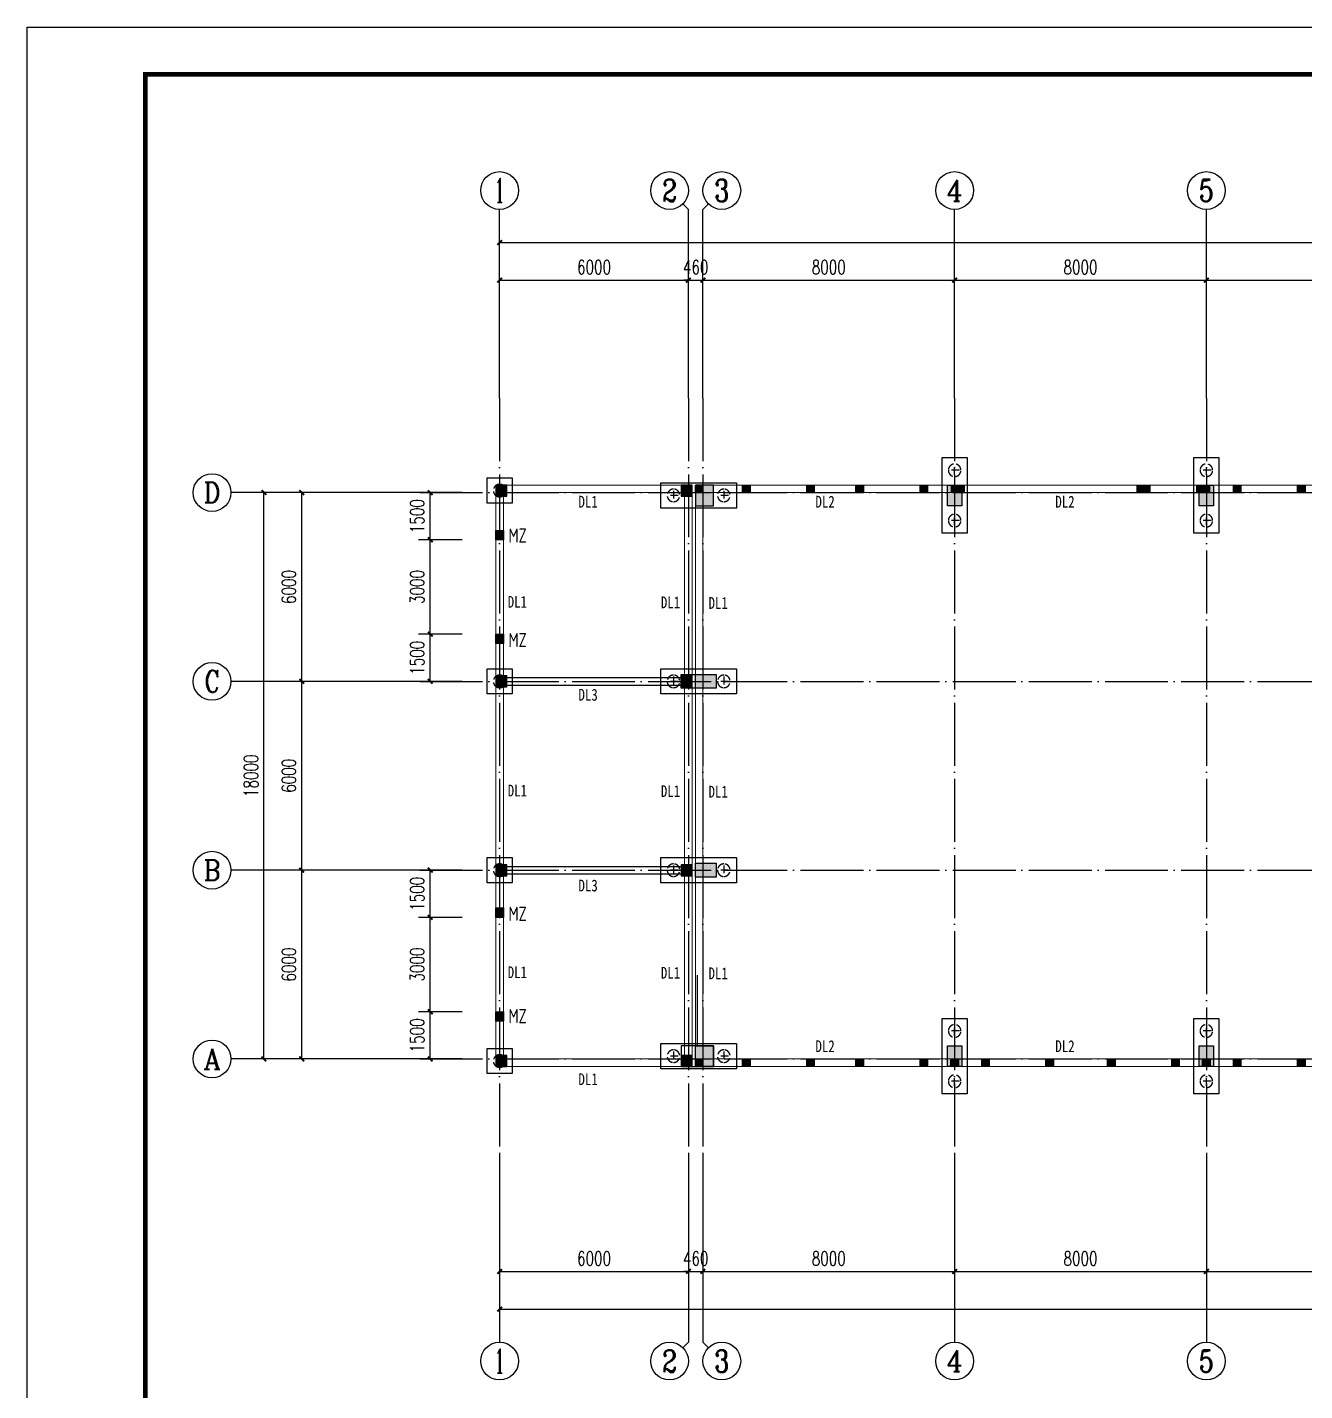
# Model space of a CAD drawing. Header units: millimetres. Extents: x 4533265 to 4958735, y 18976699 to 19555898.
# Drawn here: x 4556484 to 4597083, y 19358762 to 19402093 of the extents above; entities that cross this region are included whole.
import ezdxf
from ezdxf.enums import TextEntityAlignment as Align

# ---------------------------------------------------------------- set-up
doc = ezdxf.new("R2010")
doc.units = ezdxf.units.MM
doc.header["$LTSCALE"] = 1000
doc.header["$MEASUREMENT"] = 0
doc.linetypes.add('DASH', pattern=[0.35, 0.25, -0.1])
doc.linetypes.add('DOTE', pattern=[2.42, 2, -0.2, 0.02, -0.2])
doc.layers.get('Defpoints').update_dxf_attribs({"color": 1})
for name, color, linetype in [('1507', 6, 'Continuous'), ('3T_WOOD', 21, 'Continuous'), ('AXIS_TEXT', 7, 'Continuous'), ('AXIS_外部', 171, 'Continuous'), ('COLU', 253, 'Continuous'), ('COLU_HATCH', 251, 'Continuous'), ('DIM_SYMB', 165, 'Continuous'), ('DOTE', 250, 'DOTE'), ('GL', 2, 'Continuous'), ('PUB_DIM', 161, 'Continuous'), ('TK', 4, 'Continuous')]:
    doc.layers.add(name, color=color, linetype=linetype)
doc.layers.add('S_BeamDimMass', color=2, linetype='Continuous', lineweight=25)
doc.layers.add('梁', color=4, linetype='Continuous', lineweight=18)
doc.styles.add('_TCH_AXIS', font='COMPLEX', dxfattribs={"bigfont": 'GBCBIG'})
doc.styles.add('_TCH_DIM_T3', font='SIMPLEX', dxfattribs={"width": 0.705882, "bigfont": 'GBCBIG'})
doc.styles.add('COMPLEX', font='COMPLEX')
doc.styles.add('PkpmHz', font='Pkpmeng', dxfattribs={"width": 0.7, "bigfont": 'hztxt'})
doc.styles.add('黑体', font='simhei.ttf', dxfattribs={"width": 0.8})
doc.dimstyles.new('_TCH_ARCH&&150', dxfattribs={"dimtxt": 446.25, "dimasz": 150, "dimexe": 375, "dimexo": 450, "dimgap": 189.375, "dimtad": 1, "dimdec": 0, "dimzin": 0, "dimdsep": 46, "dimtxsty": '_TCH_DIM_T3', "dimblk": 'ARCHTICK', "dimcen": 0.09, "dimclrt": 7, "dimazin": 2, "dimtfac": 1, "dimtdec": 0, "dimtix": 1, "dimtmove": 2, "dimatfit": 3, "dimfxl": 0, "dimtolj": 1, "dimtzin": 0, "dimarcsym": 0})

# ---------------------------------------------------------------- blocks, each defined once
blk = doc.blocks.new('GeYuanFrame_36132140', base_point=(18.76, 4.34))
at = {"layer": 'TK'}
blk.add_line((43.76, 414.34), (676.76, 414.34), dxfattribs=at)
blk.add_lwpolyline([(18.76, 424.34), (686.76, 424.34), (686.76, 4.34), (18.76, 4.34), (18.76, 424.34)], dxfattribs=at)
at = {"layer": 'TK', "const_width": 1}
blk.add_lwpolyline([(676.76, 414.34), (43.76, 414.34), (43.76, 14.34), (676.76, 14.34)], close=True, dxfattribs=at)
blk = doc.blocks.new('Q321Q32132121')
at = {"layer": 'COLU_HATCH'}
for points in [[(4682980, 19322042), (4682980, 19322282), (4683220, 19322282), (4683220, 19322042)], [(4684480, 19322042), (4684480, 19322282), (4684720, 19322282), (4684720, 19322042)], [(4686520, 19322042), (4686520, 19322282), (4686760, 19322282), (4686760, 19322042)], [(4688080, 19322042), (4688080, 19322282), (4688320, 19322282), (4688320, 19322042)], [(4690120, 19322042), (4690120, 19322282), (4690360, 19322282), (4690360, 19322042)], [(4691120, 19322042), (4691120, 19322282), (4691520, 19322282), (4691520, 19322042)], [(4697020, 19322042), (4697020, 19322282), (4697420, 19322282), (4697420, 19322042)], [(4698920, 19322042), (4698920, 19322282), (4699320, 19322282), (4699320, 19322042)], [(4700080, 19322042), (4700080, 19322282), (4700320, 19322282), (4700320, 19322042)], [(4702120, 19322042), (4702120, 19322282), (4702360, 19322282), (4702360, 19322042)], [(4682980, 19303802), (4682980, 19304042), (4683220, 19304042), (4683220, 19303802)], [(4684480, 19303802), (4684480, 19304042), (4684720, 19304042), (4684720, 19303802)], [(4686520, 19303802), (4686520, 19304042), (4686760, 19304042), (4686760, 19303802)], [(4688080, 19303802), (4688080, 19304042), (4688320, 19304042), (4688320, 19303802)], [(4690120, 19303802), (4690120, 19304042), (4690360, 19304042), (4690360, 19303802)], [(4691100, 19303802), (4691100, 19304042), (4691340, 19304042), (4691340, 19303802)], [(4692080, 19303802), (4692080, 19304042), (4692320, 19304042), (4692320, 19303802)], [(4694120, 19303802), (4694120, 19304042), (4694360, 19304042), (4694360, 19303802)], [(4696080, 19303802), (4696080, 19304042), (4696320, 19304042), (4696320, 19303802)], [(4698120, 19303802), (4698120, 19304042), (4698360, 19304042), (4698360, 19303802)], [(4699100, 19303802), (4699100, 19304042), (4699340, 19304042), (4699340, 19303802)], [(4700080, 19303802), (4700080, 19304042), (4700320, 19304042), (4700320, 19303802)], [(4702120, 19303802), (4702120, 19304042), (4702360, 19304042), (4702360, 19303802)]]:
    blk.add_hatch(color=256, dxfattribs=at).paths.add_polyline_path(points)
at = {"layer": 'COLU'}
for points in [[(4682980, 19322042), (4682980, 19322282), (4683220, 19322282), (4683220, 19322042)], [(4684480, 19322042), (4684480, 19322282), (4684720, 19322282), (4684720, 19322042)], [(4686520, 19322042), (4686520, 19322282), (4686760, 19322282), (4686760, 19322042)], [(4688080, 19322042), (4688080, 19322282), (4688320, 19322282), (4688320, 19322042)], [(4690120, 19322042), (4690120, 19322282), (4690360, 19322282), (4690360, 19322042)], [(4691120, 19322042), (4691120, 19322282), (4691520, 19322282), (4691520, 19322042)], [(4697020, 19322042), (4697020, 19322282), (4697420, 19322282), (4697420, 19322042)], [(4698920, 19322042), (4698920, 19322282), (4699320, 19322282), (4699320, 19322042)], [(4700080, 19322042), (4700080, 19322282), (4700320, 19322282), (4700320, 19322042)], [(4702120, 19322042), (4702120, 19322282), (4702360, 19322282), (4702360, 19322042)], [(4682980, 19303802), (4682980, 19304042), (4683220, 19304042), (4683220, 19303802)], [(4684480, 19303802), (4684480, 19304042), (4684720, 19304042), (4684720, 19303802)], [(4686520, 19303802), (4686520, 19304042), (4686760, 19304042), (4686760, 19303802)], [(4688080, 19303802), (4688080, 19304042), (4688320, 19304042), (4688320, 19303802)], [(4690120, 19303802), (4690120, 19304042), (4690360, 19304042), (4690360, 19303802)], [(4691100, 19303802), (4691100, 19304042), (4691340, 19304042), (4691340, 19303802)], [(4692080, 19303802), (4692080, 19304042), (4692320, 19304042), (4692320, 19303802)], [(4694120, 19303802), (4694120, 19304042), (4694360, 19304042), (4694360, 19303802)], [(4696080, 19303802), (4696080, 19304042), (4696320, 19304042), (4696320, 19303802)], [(4698120, 19303802), (4698120, 19304042), (4698360, 19304042), (4698360, 19303802)], [(4699100, 19303802), (4699100, 19304042), (4699340, 19304042), (4699340, 19303802)], [(4700080, 19303802), (4700080, 19304042), (4700320, 19304042), (4700320, 19303802)], [(4702120, 19303802), (4702120, 19304042), (4702360, 19304042), (4702360, 19303802)]]:
    blk.add_lwpolyline(points, close=True, dxfattribs=at)
blk = doc.blocks.new('_ArchTick')
at = {"color": 0, "linetype": 'ByBlock', "const_width": 0.4}
blk.add_lwpolyline([(-0.5, -0.5), (0.5, 0.5)], dxfattribs=at)
blk = doc.blocks.new('*D432')
at = {"layer": 'Defpoints', "color": 0}
for p in [(4569290, 19387305), (4570760, 19387305), (4570760, 19385805)]:
    blk.add_point(p, dxfattribs=at)
at = {"layer": 'PUB_DIM', "color": 0, "lineweight": -2}
for p, q in [((4570310, 19387305), (4568915, 19387305)), ((4569290, 19385805), (4569290, 19387305)), ((4570310, 19385805), (4568915, 19385805))]:
    blk.add_line(p, q, dxfattribs=at)
at = {"layer": 'PUB_DIM', "color": 0, "lineweight": -2, "xscale": 150, "yscale": 150, "zscale": 150}
for p, rotation in [((4569290, 19387305), 90), ((4569290, 19385805), 270)]:
    blk.add_blockref('_ArchTick', p, dxfattribs=dict(at, rotation=rotation))
at = {"layer": 'PUB_DIM', "color": 7, "insert": (4568878, 19386555), "char_height": 446.2, "attachment_point": 5, "rotation": 90, "style": '_TCH_DIM_T3'}
blk.add_mtext('\\A1;1500', dxfattribs=at)
blk = doc.blocks.new('*D433')
at = {"layer": 'Defpoints', "color": 0}
for p in [(4569290, 19385805), (4570760, 19385805), (4570760, 19382805)]:
    blk.add_point(p, dxfattribs=at)
at = {"layer": 'PUB_DIM', "color": 0, "lineweight": -2}
for p, q in [((4570310, 19385805), (4568915, 19385805)), ((4569290, 19382805), (4569290, 19385805)), ((4570310, 19382805), (4568915, 19382805))]:
    blk.add_line(p, q, dxfattribs=at)
at = {"layer": 'PUB_DIM', "color": 0, "lineweight": -2, "xscale": 150, "yscale": 150, "zscale": 150}
for p, rotation in [((4569290, 19385805), 90), ((4569290, 19382805), 270)]:
    blk.add_blockref('_ArchTick', p, dxfattribs=dict(at, rotation=rotation))
at = {"layer": 'PUB_DIM', "color": 7, "insert": (4568878, 19384305), "char_height": 446.2, "attachment_point": 5, "rotation": 90, "style": '_TCH_DIM_T3'}
blk.add_mtext('\\A1;3000', dxfattribs=at)
blk = doc.blocks.new('*D434')
at = {"layer": 'Defpoints', "color": 0}
for p in [(4569290, 19382805), (4570760, 19382805), (4570760, 19381305)]:
    blk.add_point(p, dxfattribs=at)
at = {"layer": 'PUB_DIM', "color": 0, "lineweight": -2}
for p, q in [((4570310, 19382805), (4568915, 19382805)), ((4569290, 19381305), (4569290, 19382805)), ((4570310, 19381305), (4568915, 19381305))]:
    blk.add_line(p, q, dxfattribs=at)
at = {"layer": 'PUB_DIM', "color": 0, "lineweight": -2, "xscale": 150, "yscale": 150, "zscale": 150}
for p, rotation in [((4569290, 19382805), 90), ((4569290, 19381305), 270)]:
    blk.add_blockref('_ArchTick', p, dxfattribs=dict(at, rotation=rotation))
at = {"layer": 'PUB_DIM', "color": 7, "insert": (4568878, 19382055), "char_height": 446.2, "attachment_point": 5, "rotation": 90, "style": '_TCH_DIM_T3'}
blk.add_mtext('\\A1;1500', dxfattribs=at)
blk = doc.blocks.new('*D435')
at = {"layer": 'Defpoints', "color": 0}
for p in [(4569290, 19375305), (4570760, 19375305), (4570760, 19373805)]:
    blk.add_point(p, dxfattribs=at)
at = {"layer": 'PUB_DIM', "color": 0, "lineweight": -2}
for p, q in [((4570310, 19375305), (4568915, 19375305)), ((4569290, 19373805), (4569290, 19375305)), ((4570310, 19373805), (4568915, 19373805))]:
    blk.add_line(p, q, dxfattribs=at)
at = {"layer": 'PUB_DIM', "color": 0, "lineweight": -2, "xscale": 150, "yscale": 150, "zscale": 150}
for p, rotation in [((4569290, 19375305), 90), ((4569290, 19373805), 270)]:
    blk.add_blockref('_ArchTick', p, dxfattribs=dict(at, rotation=rotation))
at = {"layer": 'PUB_DIM', "color": 7, "insert": (4568878, 19374555), "char_height": 446.2, "attachment_point": 5, "rotation": 90, "style": '_TCH_DIM_T3'}
blk.add_mtext('\\A1;1500', dxfattribs=at)
blk = doc.blocks.new('*D436')
at = {"layer": 'Defpoints', "color": 0}
for p in [(4569290, 19373805), (4570760, 19373805), (4570760, 19370805)]:
    blk.add_point(p, dxfattribs=at)
at = {"layer": 'PUB_DIM', "color": 0, "lineweight": -2}
for p, q in [((4570310, 19373805), (4568915, 19373805)), ((4569290, 19370805), (4569290, 19373805)), ((4570310, 19370805), (4568915, 19370805))]:
    blk.add_line(p, q, dxfattribs=at)
at = {"layer": 'PUB_DIM', "color": 0, "lineweight": -2, "xscale": 150, "yscale": 150, "zscale": 150}
for p, rotation in [((4569290, 19373805), 90), ((4569290, 19370805), 270)]:
    blk.add_blockref('_ArchTick', p, dxfattribs=dict(at, rotation=rotation))
at = {"layer": 'PUB_DIM', "color": 7, "insert": (4568878, 19372305), "char_height": 446.2, "attachment_point": 5, "rotation": 90, "style": '_TCH_DIM_T3'}
blk.add_mtext('\\A1;3000', dxfattribs=at)
blk = doc.blocks.new('*D437')
at = {"layer": 'Defpoints', "color": 0}
for p in [(4569290, 19370805), (4570760, 19370805), (4570760, 19369305)]:
    blk.add_point(p, dxfattribs=at)
at = {"layer": 'PUB_DIM', "color": 0, "lineweight": -2}
for p, q in [((4570310, 19370805), (4568915, 19370805)), ((4569290, 19369305), (4569290, 19370805)), ((4570310, 19369305), (4568915, 19369305))]:
    blk.add_line(p, q, dxfattribs=at)
at = {"layer": 'PUB_DIM', "color": 0, "lineweight": -2, "xscale": 150, "yscale": 150, "zscale": 150}
for p, rotation in [((4569290, 19370805), 90), ((4569290, 19369305), 270)]:
    blk.add_blockref('_ArchTick', p, dxfattribs=dict(at, rotation=rotation))
at = {"layer": 'PUB_DIM', "color": 7, "insert": (4568878, 19370055), "char_height": 446.2, "attachment_point": 5, "rotation": 90, "style": '_TCH_DIM_T3'}
blk.add_mtext('\\A1;1500', dxfattribs=at)
blk = doc.blocks.new('*D438')
at = {"layer": 'AXIS_外部', "color": 0, "lineweight": -2}
for p, q in [((4571497, 19390755), (4571497, 19394430)), ((4577497, 19390755), (4577497, 19394430)), ((4571497, 19394055), (4577497, 19394055))]:
    blk.add_line(p, q, dxfattribs=at)
at = {"layer": 'Defpoints', "color": 0}
for p in [(4577497, 19394055), (4571497, 19390305), (4577497, 19390305)]:
    blk.add_point(p, dxfattribs=at)
at = {"layer": 'AXIS_外部', "color": 0, "lineweight": -2, "xscale": 150, "yscale": 150, "zscale": 150, "rotation": 180}
blk.add_blockref('_ArchTick', (4571497, 19394055), dxfattribs=at)
at = {"layer": 'AXIS_外部', "color": 0, "lineweight": -2, "xscale": 150, "yscale": 150, "zscale": 150}
blk.add_blockref('_ArchTick', (4577497, 19394055), dxfattribs=at)
at = {"layer": 'AXIS_外部', "color": 7, "insert": (4574497, 19394467), "char_height": 446.2, "attachment_point": 5, "style": '_TCH_DIM_T3'}
blk.add_mtext('\\A1;6000', dxfattribs=at)
blk = doc.blocks.new('*D439')
at = {"layer": 'AXIS_外部', "color": 0, "lineweight": -2}
for p, q in [((4577497, 19390755), (4577497, 19394430)), ((4577957, 19390755), (4577957, 19394430)), ((4577497, 19394055), (4577347, 19394055)), ((4577497, 19394055), (4577957, 19394055)), ((4577957, 19394055), (4578107, 19394055))]:
    blk.add_line(p, q, dxfattribs=at)
at = {"layer": 'Defpoints', "color": 0}
for p in [(4577957, 19394055), (4577497, 19390305), (4577957, 19390305)]:
    blk.add_point(p, dxfattribs=at)
at = {"layer": 'AXIS_外部', "color": 0, "lineweight": -2, "xscale": 150, "yscale": 150, "zscale": 150}
blk.add_blockref('_ArchTick', (4577497, 19394055), dxfattribs=at)
at = {"layer": 'AXIS_外部', "color": 0, "lineweight": -2, "xscale": 150, "yscale": 150, "zscale": 150, "rotation": 180}
blk.add_blockref('_ArchTick', (4577957, 19394055), dxfattribs=at)
at = {"layer": 'AXIS_外部', "color": 7, "insert": (4577727, 19394467), "char_height": 446.2, "attachment_point": 5, "style": '_TCH_DIM_T3'}
blk.add_mtext('\\A1;460', dxfattribs=at)
blk = doc.blocks.new('*D440')
at = {"layer": 'AXIS_外部', "color": 0, "lineweight": -2}
for p, q in [((4577957, 19390755), (4577957, 19394430)), ((4585957, 19390755), (4585957, 19394430)), ((4577957, 19394055), (4585957, 19394055))]:
    blk.add_line(p, q, dxfattribs=at)
at = {"layer": 'Defpoints', "color": 0}
for p in [(4585957, 19394055), (4577957, 19390305), (4585957, 19390305)]:
    blk.add_point(p, dxfattribs=at)
at = {"layer": 'AXIS_外部', "color": 0, "lineweight": -2, "xscale": 150, "yscale": 150, "zscale": 150, "rotation": 180}
blk.add_blockref('_ArchTick', (4577957, 19394055), dxfattribs=at)
at = {"layer": 'AXIS_外部', "color": 0, "lineweight": -2, "xscale": 150, "yscale": 150, "zscale": 150}
blk.add_blockref('_ArchTick', (4585957, 19394055), dxfattribs=at)
at = {"layer": 'AXIS_外部', "color": 7, "insert": (4581957, 19394467), "char_height": 446.2, "attachment_point": 5, "style": '_TCH_DIM_T3'}
blk.add_mtext('\\A1;8000', dxfattribs=at)
blk = doc.blocks.new('*D441')
at = {"layer": 'AXIS_外部', "color": 0, "lineweight": -2}
for p, q in [((4585957, 19390755), (4585957, 19394430)), ((4593957, 19390755), (4593957, 19394430)), ((4585957, 19394055), (4593957, 19394055))]:
    blk.add_line(p, q, dxfattribs=at)
at = {"layer": 'Defpoints', "color": 0}
for p in [(4593957, 19394055), (4585957, 19390305), (4593957, 19390305)]:
    blk.add_point(p, dxfattribs=at)
at = {"layer": 'AXIS_外部', "color": 0, "lineweight": -2, "xscale": 150, "yscale": 150, "zscale": 150, "rotation": 180}
blk.add_blockref('_ArchTick', (4585957, 19394055), dxfattribs=at)
at = {"layer": 'AXIS_外部', "color": 0, "lineweight": -2, "xscale": 150, "yscale": 150, "zscale": 150}
blk.add_blockref('_ArchTick', (4593957, 19394055), dxfattribs=at)
at = {"layer": 'AXIS_外部', "color": 7, "insert": (4589957, 19394467), "char_height": 446.2, "attachment_point": 5, "style": '_TCH_DIM_T3'}
blk.add_mtext('\\A1;8000', dxfattribs=at)
blk = doc.blocks.new('*D442')
at = {"layer": 'AXIS_外部', "color": 0, "lineweight": -2}
for p, q in [((4593957, 19390755), (4593957, 19394430)), ((4601957, 19390755), (4601957, 19394430)), ((4593957, 19394055), (4601957, 19394055))]:
    blk.add_line(p, q, dxfattribs=at)
at = {"layer": 'Defpoints', "color": 0}
for p in [(4601957, 19394055), (4593957, 19390305), (4601957, 19390305)]:
    blk.add_point(p, dxfattribs=at)
at = {"layer": 'AXIS_外部', "color": 0, "lineweight": -2, "xscale": 150, "yscale": 150, "zscale": 150, "rotation": 180}
blk.add_blockref('_ArchTick', (4593957, 19394055), dxfattribs=at)
at = {"layer": 'AXIS_外部', "color": 0, "lineweight": -2, "xscale": 150, "yscale": 150, "zscale": 150}
blk.add_blockref('_ArchTick', (4601957, 19394055), dxfattribs=at)
at = {"layer": 'AXIS_外部', "color": 7, "insert": (4597957, 19394467), "char_height": 446.2, "attachment_point": 5, "style": '_TCH_DIM_T3'}
blk.add_mtext('\\A1;8000', dxfattribs=at)
blk = doc.blocks.new('*D447')
at = {"layer": 'AXIS_外部', "color": 0, "lineweight": -2}
for p, q in [((4571497, 19390755), (4571497, 19395630)), ((4633957, 19390755), (4633957, 19395630)), ((4571497, 19395255), (4633957, 19395255))]:
    blk.add_line(p, q, dxfattribs=at)
at = {"layer": 'Defpoints', "color": 0}
for p in [(4633957, 19395255), (4571497, 19390305), (4633957, 19390305)]:
    blk.add_point(p, dxfattribs=at)
at = {"layer": 'AXIS_外部', "color": 0, "lineweight": -2, "xscale": 150, "yscale": 150, "zscale": 150, "rotation": 180}
blk.add_blockref('_ArchTick', (4571497, 19395255), dxfattribs=at)
at = {"layer": 'AXIS_外部', "color": 0, "lineweight": -2, "xscale": 150, "yscale": 150, "zscale": 150}
blk.add_blockref('_ArchTick', (4633957, 19395255), dxfattribs=at)
at = {"layer": 'AXIS_外部', "color": 7, "insert": (4602727, 19395667), "char_height": 446.2, "attachment_point": 5, "style": '_TCH_DIM_T3'}
blk.add_mtext('\\A1;62460', dxfattribs=at)
blk = doc.blocks.new('*D452')
at = {"layer": 'AXIS_外部', "color": 0, "lineweight": -2}
for p, q in [((4568507, 19375305), (4564832, 19375305)), ((4565207, 19369305), (4565207, 19375305)), ((4568507, 19369305), (4564832, 19369305))]:
    blk.add_line(p, q, dxfattribs=at)
at = {"layer": 'Defpoints', "color": 0}
for p in [(4565207, 19375305), (4568957, 19375305), (4568957, 19369305)]:
    blk.add_point(p, dxfattribs=at)
at = {"layer": 'AXIS_外部', "color": 0, "lineweight": -2, "xscale": 150, "yscale": 150, "zscale": 150}
for p, rotation in [((4565207, 19375305), 90), ((4565207, 19369305), 270)]:
    blk.add_blockref('_ArchTick', p, dxfattribs=dict(at, rotation=rotation))
at = {"layer": 'AXIS_外部', "color": 7, "insert": (4564795, 19372305), "char_height": 446.2, "attachment_point": 5, "rotation": 90, "style": '_TCH_DIM_T3'}
blk.add_mtext('\\A1;6000', dxfattribs=at)
blk = doc.blocks.new('*D453')
at = {"layer": 'AXIS_外部', "color": 0, "lineweight": -2}
for p, q in [((4568507, 19381305), (4564832, 19381305)), ((4565207, 19375305), (4565207, 19381305)), ((4568507, 19375305), (4564832, 19375305))]:
    blk.add_line(p, q, dxfattribs=at)
at = {"layer": 'Defpoints', "color": 0}
for p in [(4565207, 19381305), (4568957, 19381305), (4568957, 19375305)]:
    blk.add_point(p, dxfattribs=at)
at = {"layer": 'AXIS_外部', "color": 0, "lineweight": -2, "xscale": 150, "yscale": 150, "zscale": 150}
for p, rotation in [((4565207, 19381305), 90), ((4565207, 19375305), 270)]:
    blk.add_blockref('_ArchTick', p, dxfattribs=dict(at, rotation=rotation))
at = {"layer": 'AXIS_外部', "color": 7, "insert": (4564795, 19378305), "char_height": 446.2, "attachment_point": 5, "rotation": 90, "style": '_TCH_DIM_T3'}
blk.add_mtext('\\A1;6000', dxfattribs=at)
blk = doc.blocks.new('*D454')
at = {"layer": 'AXIS_外部', "color": 0, "lineweight": -2}
for p, q in [((4568507, 19387305), (4564832, 19387305)), ((4565207, 19381305), (4565207, 19387305)), ((4568507, 19381305), (4564832, 19381305))]:
    blk.add_line(p, q, dxfattribs=at)
at = {"layer": 'Defpoints', "color": 0}
for p in [(4565207, 19387305), (4568957, 19387305), (4568957, 19381305)]:
    blk.add_point(p, dxfattribs=at)
at = {"layer": 'AXIS_外部', "color": 0, "lineweight": -2, "xscale": 150, "yscale": 150, "zscale": 150}
for p, rotation in [((4565207, 19387305), 90), ((4565207, 19381305), 270)]:
    blk.add_blockref('_ArchTick', p, dxfattribs=dict(at, rotation=rotation))
at = {"layer": 'AXIS_外部', "color": 7, "insert": (4564795, 19384305), "char_height": 446.2, "attachment_point": 5, "rotation": 90, "style": '_TCH_DIM_T3'}
blk.add_mtext('\\A1;6000', dxfattribs=at)
blk = doc.blocks.new('*D455')
at = {"layer": 'AXIS_外部', "color": 0, "lineweight": -2}
for p, q in [((4568507, 19387305), (4563632, 19387305)), ((4564007, 19369305), (4564007, 19387305)), ((4568507, 19369305), (4563632, 19369305))]:
    blk.add_line(p, q, dxfattribs=at)
at = {"layer": 'Defpoints', "color": 0}
for p in [(4564007, 19387305), (4568957, 19387305), (4568957, 19369305)]:
    blk.add_point(p, dxfattribs=at)
at = {"layer": 'AXIS_外部', "color": 0, "lineweight": -2, "xscale": 150, "yscale": 150, "zscale": 150}
for p, rotation in [((4564007, 19387305), 90), ((4564007, 19369305), 270)]:
    blk.add_blockref('_ArchTick', p, dxfattribs=dict(at, rotation=rotation))
at = {"layer": 'AXIS_外部', "color": 7, "insert": (4563595, 19378305), "char_height": 446.2, "attachment_point": 5, "rotation": 90, "style": '_TCH_DIM_T3'}
blk.add_mtext('\\A1;18000', dxfattribs=at)
blk = doc.blocks.new('*D456')
at = {"layer": 'AXIS_外部', "color": 0, "lineweight": -2}
for p, q in [((4571497, 19365855), (4571497, 19362180)), ((4577497, 19365855), (4577497, 19362180)), ((4571497, 19362555), (4577497, 19362555))]:
    blk.add_line(p, q, dxfattribs=at)
at = {"layer": 'Defpoints', "color": 0}
for p in [(4571497, 19366305), (4577497, 19366305), (4577497, 19362555)]:
    blk.add_point(p, dxfattribs=at)
at = {"layer": 'AXIS_外部', "color": 0, "lineweight": -2, "xscale": 150, "yscale": 150, "zscale": 150, "rotation": 180}
blk.add_blockref('_ArchTick', (4571497, 19362555), dxfattribs=at)
at = {"layer": 'AXIS_外部', "color": 0, "lineweight": -2, "xscale": 150, "yscale": 150, "zscale": 150}
blk.add_blockref('_ArchTick', (4577497, 19362555), dxfattribs=at)
at = {"layer": 'AXIS_外部', "color": 7, "insert": (4574497, 19362967), "char_height": 446.2, "attachment_point": 5, "style": '_TCH_DIM_T3'}
blk.add_mtext('\\A1;6000', dxfattribs=at)
blk = doc.blocks.new('*D457')
at = {"layer": 'AXIS_外部', "color": 0, "lineweight": -2}
for p, q in [((4577497, 19365855), (4577497, 19362180)), ((4577957, 19365855), (4577957, 19362180)), ((4577497, 19362555), (4577347, 19362555)), ((4577497, 19362555), (4577957, 19362555)), ((4577957, 19362555), (4578107, 19362555))]:
    blk.add_line(p, q, dxfattribs=at)
at = {"layer": 'Defpoints', "color": 0}
for p in [(4577497, 19366305), (4577957, 19366305), (4577957, 19362555)]:
    blk.add_point(p, dxfattribs=at)
at = {"layer": 'AXIS_外部', "color": 0, "lineweight": -2, "xscale": 150, "yscale": 150, "zscale": 150}
blk.add_blockref('_ArchTick', (4577497, 19362555), dxfattribs=at)
at = {"layer": 'AXIS_外部', "color": 0, "lineweight": -2, "xscale": 150, "yscale": 150, "zscale": 150, "rotation": 180}
blk.add_blockref('_ArchTick', (4577957, 19362555), dxfattribs=at)
at = {"layer": 'AXIS_外部', "color": 7, "insert": (4577727, 19362967), "char_height": 446.2, "attachment_point": 5, "style": '_TCH_DIM_T3'}
blk.add_mtext('\\A1;460', dxfattribs=at)
blk = doc.blocks.new('*D458')
at = {"layer": 'AXIS_外部', "color": 0, "lineweight": -2}
for p, q in [((4577957, 19365855), (4577957, 19362180)), ((4585957, 19365855), (4585957, 19362180)), ((4577957, 19362555), (4585957, 19362555))]:
    blk.add_line(p, q, dxfattribs=at)
at = {"layer": 'Defpoints', "color": 0}
for p in [(4577957, 19366305), (4585957, 19366305), (4585957, 19362555)]:
    blk.add_point(p, dxfattribs=at)
at = {"layer": 'AXIS_外部', "color": 0, "lineweight": -2, "xscale": 150, "yscale": 150, "zscale": 150, "rotation": 180}
blk.add_blockref('_ArchTick', (4577957, 19362555), dxfattribs=at)
at = {"layer": 'AXIS_外部', "color": 0, "lineweight": -2, "xscale": 150, "yscale": 150, "zscale": 150}
blk.add_blockref('_ArchTick', (4585957, 19362555), dxfattribs=at)
at = {"layer": 'AXIS_外部', "color": 7, "insert": (4581957, 19362967), "char_height": 446.2, "attachment_point": 5, "style": '_TCH_DIM_T3'}
blk.add_mtext('\\A1;8000', dxfattribs=at)
blk = doc.blocks.new('*D459')
at = {"layer": 'AXIS_外部', "color": 0, "lineweight": -2}
for p, q in [((4585957, 19365855), (4585957, 19362180)), ((4593957, 19365855), (4593957, 19362180)), ((4585957, 19362555), (4593957, 19362555))]:
    blk.add_line(p, q, dxfattribs=at)
at = {"layer": 'Defpoints', "color": 0}
for p in [(4585957, 19366305), (4593957, 19366305), (4593957, 19362555)]:
    blk.add_point(p, dxfattribs=at)
at = {"layer": 'AXIS_外部', "color": 0, "lineweight": -2, "xscale": 150, "yscale": 150, "zscale": 150, "rotation": 180}
blk.add_blockref('_ArchTick', (4585957, 19362555), dxfattribs=at)
at = {"layer": 'AXIS_外部', "color": 0, "lineweight": -2, "xscale": 150, "yscale": 150, "zscale": 150}
blk.add_blockref('_ArchTick', (4593957, 19362555), dxfattribs=at)
at = {"layer": 'AXIS_外部', "color": 7, "insert": (4589957, 19362967), "char_height": 446.2, "attachment_point": 5, "style": '_TCH_DIM_T3'}
blk.add_mtext('\\A1;8000', dxfattribs=at)
blk = doc.blocks.new('*D460')
at = {"layer": 'AXIS_外部', "color": 0, "lineweight": -2}
for p, q in [((4593957, 19365855), (4593957, 19362180)), ((4601957, 19365855), (4601957, 19362180)), ((4593957, 19362555), (4601957, 19362555))]:
    blk.add_line(p, q, dxfattribs=at)
at = {"layer": 'Defpoints', "color": 0}
for p in [(4593957, 19366305), (4601957, 19366305), (4601957, 19362555)]:
    blk.add_point(p, dxfattribs=at)
at = {"layer": 'AXIS_外部', "color": 0, "lineweight": -2, "xscale": 150, "yscale": 150, "zscale": 150, "rotation": 180}
blk.add_blockref('_ArchTick', (4593957, 19362555), dxfattribs=at)
at = {"layer": 'AXIS_外部', "color": 0, "lineweight": -2, "xscale": 150, "yscale": 150, "zscale": 150}
blk.add_blockref('_ArchTick', (4601957, 19362555), dxfattribs=at)
at = {"layer": 'AXIS_外部', "color": 7, "insert": (4597957, 19362967), "char_height": 446.2, "attachment_point": 5, "style": '_TCH_DIM_T3'}
blk.add_mtext('\\A1;8000', dxfattribs=at)
blk = doc.blocks.new('*D465')
at = {"layer": 'AXIS_外部', "color": 0, "lineweight": -2}
for p, q in [((4571497, 19365855), (4571497, 19360980)), ((4633957, 19365855), (4633957, 19360980)), ((4571497, 19361355), (4633957, 19361355))]:
    blk.add_line(p, q, dxfattribs=at)
at = {"layer": 'Defpoints', "color": 0}
for p in [(4571497, 19366305), (4633957, 19366305), (4633957, 19361355)]:
    blk.add_point(p, dxfattribs=at)
at = {"layer": 'AXIS_外部', "color": 0, "lineweight": -2, "xscale": 150, "yscale": 150, "zscale": 150, "rotation": 180}
blk.add_blockref('_ArchTick', (4571497, 19361355), dxfattribs=at)
at = {"layer": 'AXIS_外部', "color": 0, "lineweight": -2, "xscale": 150, "yscale": 150, "zscale": 150}
blk.add_blockref('_ArchTick', (4633957, 19361355), dxfattribs=at)
at = {"layer": 'AXIS_外部', "color": 7, "insert": (4602727, 19361767), "char_height": 446.2, "attachment_point": 5, "style": '_TCH_DIM_T3'}
blk.add_mtext('\\A1;62460', dxfattribs=at)
blk = doc.blocks.new('_AXISO')
blk.add_circle((0, 0), 0.5)
at = {"layer": 'AXIS_TEXT', "style": 'COMPLEX', "width": 1.041667}
blk.add_attdef('A', text='', height=0.56, dxfattribs=at).set_placement((-0.25, -0.28), (0.25, -0.28), align=Align.FIT)

msp = doc.modelspace()

# ---------------------------------------------------------------- hatches: boundary and pattern name
at = {"layer": 'COLU_HATCH'}
for points in [[(4571727, 19387194.9), (4571727, 19387544.9), (4571377, 19387544.9), (4571377, 19387194.9)], [(4577617, 19387194.9), (4577617, 19387544.9), (4577267, 19387544.9), (4577267, 19387194.9)], [(4577717, 19387544.9), (4577717, 19386884.9), (4578297, 19386884.9), (4578297, 19387544.9)], [(4585727, 19386884.9), (4585727, 19387544.9), (4586187, 19387544.9), (4586187, 19386884.9)], [(4593727, 19386884.9), (4593727, 19387544.9), (4594187, 19387544.9), (4594187, 19386884.9)], [(4571377, 19385804.9), (4571377, 19386104.9), (4571617, 19386104.9), (4571617, 19385804.9)], [(4571377, 19382504.9), (4571377, 19382804.9), (4571617, 19382804.9), (4571617, 19382504.9)], [(4571727, 19381129.9), (4571727, 19381479.9), (4571377, 19381479.9), (4571377, 19381129.9)], [(4577617, 19381129.9), (4577617, 19381479.9), (4577267, 19381479.9), (4577267, 19381129.9)], [(4577717, 19381084.9), (4577717, 19381524.9), (4578377, 19381524.9), (4578377, 19381084.9)], [(4571727, 19375129.9), (4571727, 19375479.9), (4571377, 19375479.9), (4571377, 19375129.9)], [(4577617, 19375129.9), (4577617, 19375479.9), (4577267, 19375479.9), (4577267, 19375129.9)], [(4577717, 19375084.9), (4577717, 19375524.9), (4578377, 19375524.9), (4578377, 19375084.9)], [(4571377, 19373804.9), (4571377, 19374104.9), (4571617, 19374104.9), (4571617, 19373804.9)], [(4571377, 19370504.9), (4571377, 19370804.9), (4571617, 19370804.9), (4571617, 19370504.9)], [(4577717, 19369064.9), (4577717, 19369724.9), (4578297, 19369724.9), (4578297, 19369064.9)], [(4585727, 19369064.9), (4585727, 19369724.9), (4586187, 19369724.9), (4586187, 19369064.9)], [(4593727, 19369064.9), (4593727, 19369724.9), (4594187, 19369724.9), (4594187, 19369064.9)], [(4571727, 19369064.9), (4571727, 19369414.9), (4571377, 19369414.9), (4571377, 19369064.9)], [(4577617, 19369064.9), (4577617, 19369414.9), (4577267, 19369414.9), (4577267, 19369064.9)]]:
    msp.add_hatch(color=256, dxfattribs=at).paths.add_polyline_path(points)

# ---------------------------------------------------------------- linework, layer by layer
at = {"layer": '1507', "color": 8, "linetype": 'DASH'}
for p, q in [((4585957, 19387864.9), (4585957, 19388164.9)), ((4593957, 19387864.9), (4593957, 19388164.9)), ((4586107, 19388014.9), (4585807, 19388014.9)), ((4594107, 19388014.9), (4593807, 19388014.9)), ((4571647, 19387369.9), (4571347, 19387369.9)), ((4571497, 19387519.9), (4571497, 19387219.9)), ((4577022, 19387364.9), (4577022, 19387064.9)), ((4578622, 19387364.9), (4578622, 19387064.9)), ((4577172, 19387214.9), (4576872, 19387214.9)), ((4578772, 19387214.9), (4578472, 19387214.9)), ((4586107, 19386414.9), (4585807, 19386414.9)), ((4585957, 19386264.9), (4585957, 19386564.9)), ((4594107, 19386414.9), (4593807, 19386414.9)), ((4593957, 19386264.9), (4593957, 19386564.9)), ((4571647, 19381304.9), (4571347, 19381304.9)), ((4571497, 19381454.9), (4571497, 19381154.9)), ((4577172, 19381304.9), (4576872, 19381304.9)), ((4577022, 19381454.9), (4577022, 19381154.9)), ((4578772, 19381304.9), (4578472, 19381304.9)), ((4578622, 19381454.9), (4578622, 19381154.9)), ((4571647, 19375304.9), (4571347, 19375304.9)), ((4571497, 19375454.9), (4571497, 19375154.9)), ((4577172, 19375304.9), (4576872, 19375304.9)), ((4577022, 19375454.9), (4577022, 19375154.9)), ((4578772, 19375304.9), (4578472, 19375304.9)), ((4578622, 19375454.9), (4578622, 19375154.9)), ((4585957, 19370044.9), (4585957, 19370344.9)), ((4593957, 19370044.9), (4593957, 19370344.9)), ((4586107, 19370194.9), (4585807, 19370194.9)), ((4594107, 19370194.9), (4593807, 19370194.9)), ((4577022, 19369544.9), (4577022, 19369244.9)), ((4578622, 19369544.9), (4578622, 19369244.9)), ((4571647, 19369239.9), (4571347, 19369239.9)), ((4571497, 19369389.9), (4571497, 19369089.9)), ((4577172, 19369394.9), (4576872, 19369394.9)), ((4578772, 19369394.9), (4578472, 19369394.9)), ((4585957, 19368444.9), (4585957, 19368744.9)), ((4593957, 19368444.9), (4593957, 19368744.9)), ((4586107, 19368594.9), (4585807, 19368594.9)), ((4594107, 19368594.9), (4593807, 19368594.9))]:
    msp.add_line(p, q, dxfattribs=at)
for centre, start, end in [((4585957, 19388014.9), 0, 180), ((4593957, 19388014.9), 0, 180), ((4585957, 19388014.9), 180, 0), ((4593957, 19388014.9), 180, 0), ((4571497, 19387369.9), 90, 270), ((4571497, 19387369.9), 270, 90), ((4577022, 19387214.9), 90, 270), ((4577022, 19387214.9), 270, 90), ((4578622, 19387214.9), 90, 270), ((4578622, 19387214.9), 270, 90), ((4585957, 19386414.9), 0, 180), ((4585957, 19386414.9), 180, 0), ((4593957, 19386414.9), 0, 180), ((4593957, 19386414.9), 180, 0), ((4571497, 19381304.9), 90, 270), ((4571497, 19381304.9), 270, 90), ((4577022, 19381304.9), 90, 270), ((4577022, 19381304.9), 270, 90), ((4578622, 19381304.9), 90, 270), ((4578622, 19381304.9), 270, 90), ((4571497, 19375304.9), 90, 270), ((4571497, 19375304.9), 270, 90), ((4577022, 19375304.9), 90, 270), ((4577022, 19375304.9), 270, 90), ((4578622, 19375304.9), 90, 270), ((4578622, 19375304.9), 270, 90), ((4585957, 19370194.9), 0, 180), ((4593957, 19370194.9), 0, 180), ((4585957, 19370194.9), 180, 0), ((4593957, 19370194.9), 180, 0), ((4577022, 19369394.9), 90, 270), ((4577022, 19369394.9), 270, 90), ((4578622, 19369394.9), 90, 270), ((4578622, 19369394.9), 270, 90), ((4571497, 19369239.9), 90, 270), ((4571497, 19369239.9), 270, 90), ((4585957, 19368594.9), 0, 180), ((4593957, 19368594.9), 0, 180), ((4585957, 19368594.9), 180, 0), ((4593957, 19368594.9), 180, 0)]:
    msp.add_arc(centre, 200, start, end, dxfattribs=at)
at = {"layer": '3T_WOOD'}
for p, q in [((4571727, 19381424.9), (4577267, 19381424.9)), ((4571727, 19381184.9), (4577267, 19381184.9)), ((4571727, 19375424.9), (4577267, 19375424.9)), ((4571727, 19375184.9), (4577267, 19375184.9)), ((4577782, 19369724.9), (4577782, 19371967.4))]:
    msp.add_line(p, q, dxfattribs=at)
for points in [[(4578377, 19381084.9), (4577267, 19381084.9), (4577267, 19381524.9), (4578377, 19381524.9)], [(4577267, 19369064.9), (4578297, 19369064.9), (4578297, 19369724.9), (4577267, 19369724.9)]]:
    msp.add_lwpolyline(points, close=True, dxfattribs=at)
at = {"layer": 'AXIS_外部'}
for p, q in [((4577321.3, 19396480.6), (4577497, 19396304.9)), ((4578132.8, 19396480.6), (4577957, 19396304.9)), ((4571497, 19390304.9), (4571497, 19396304.9)), ((4577497, 19390304.9), (4577497, 19396304.9)), ((4577957, 19390304.9), (4577957, 19396304.9)), ((4585957, 19390304.9), (4585957, 19396304.9)), ((4593957, 19390304.9), (4593957, 19396304.9)), ((4568957, 19387304.9), (4562957, 19387304.9)), ((4568957, 19381304.9), (4562957, 19381304.9)), ((4568957, 19375304.9), (4562957, 19375304.9)), ((4568957, 19369304.9), (4562957, 19369304.9)), ((4571497, 19366304.9), (4571497, 19360304.9)), ((4577497, 19366304.9), (4577497, 19360304.9)), ((4577957, 19366304.9), (4577957, 19360304.9)), ((4585957, 19366304.9), (4585957, 19360304.9)), ((4593957, 19366304.9), (4593957, 19360304.9)), ((4577321.3, 19360129.2), (4577497, 19360304.9)), ((4578132.8, 19360129.2), (4577957, 19360304.9))]:
    msp.add_line(p, q, dxfattribs=at)
at = {"layer": 'COLU'}
for points in [[(4571097, 19386969.9), (4571097, 19387769.9), (4571897, 19387769.9), (4571897, 19386969.9)], [(4571727, 19387194.9), (4571727, 19387544.9), (4571377, 19387544.9), (4571377, 19387194.9)], [(4577617, 19387194.9), (4577617, 19387544.9), (4577267, 19387544.9), (4577267, 19387194.9)], [(4577717, 19387544.9), (4577717, 19386884.9), (4578297, 19386884.9), (4578297, 19387544.9)], [(4585727, 19386884.9), (4585727, 19387544.9), (4586187, 19387544.9), (4586187, 19386884.9)], [(4593727, 19386884.9), (4593727, 19387544.9), (4594187, 19387544.9), (4594187, 19386884.9)], [(4571377, 19385804.9), (4571377, 19386104.9), (4571617, 19386104.9), (4571617, 19385804.9)], [(4571377, 19382504.9), (4571377, 19382804.9), (4571617, 19382804.9), (4571617, 19382504.9)], [(4571097, 19380904.9), (4571097, 19381704.9), (4571897, 19381704.9), (4571897, 19380904.9)], [(4571727, 19381129.9), (4571727, 19381479.9), (4571377, 19381479.9), (4571377, 19381129.9)], [(4577617, 19381129.9), (4577617, 19381479.9), (4577267, 19381479.9), (4577267, 19381129.9)], [(4577717, 19381084.9), (4577717, 19381524.9), (4578377, 19381524.9), (4578377, 19381084.9)], [(4571097, 19374904.9), (4571097, 19375704.9), (4571897, 19375704.9), (4571897, 19374904.9)], [(4571727, 19375129.9), (4571727, 19375479.9), (4571377, 19375479.9), (4571377, 19375129.9)], [(4577617, 19375129.9), (4577617, 19375479.9), (4577267, 19375479.9), (4577267, 19375129.9)], [(4577717, 19375084.9), (4577717, 19375524.9), (4578377, 19375524.9), (4578377, 19375084.9)], [(4571377, 19373804.9), (4571377, 19374104.9), (4571617, 19374104.9), (4571617, 19373804.9)], [(4571377, 19370504.9), (4571377, 19370804.9), (4571617, 19370804.9), (4571617, 19370504.9)], [(4571097, 19368839.9), (4571097, 19369639.9), (4571897, 19369639.9), (4571897, 19368839.9)], [(4577717, 19369064.9), (4577717, 19369724.9), (4578297, 19369724.9), (4578297, 19369064.9)], [(4585727, 19369064.9), (4585727, 19369724.9), (4586187, 19369724.9), (4586187, 19369064.9)], [(4593727, 19369064.9), (4593727, 19369724.9), (4594187, 19369724.9), (4594187, 19369064.9)], [(4571727, 19369064.9), (4571727, 19369414.9), (4571377, 19369414.9), (4571377, 19369064.9)], [(4577617, 19369064.9), (4577617, 19369414.9), (4577267, 19369414.9), (4577267, 19369064.9)]]:
    msp.add_lwpolyline(points, close=True, dxfattribs=at)
at = {"layer": 'DOTE'}
for p, q in [((4571497, 19390304.9), (4571497, 19366304.9)), ((4577497, 19390304.9), (4577497, 19366304.9)), ((4577957, 19390304.9), (4577957, 19366304.9)), ((4585957, 19390304.9), (4585957, 19366304.9)), ((4593957, 19390304.9), (4593957, 19366304.9)), ((4568957, 19387304.9), (4636957, 19387304.9)), ((4568957, 19381304.9), (4636957, 19381304.9)), ((4568957, 19375304.9), (4636957, 19375304.9)), ((4568957, 19369304.9), (4636957, 19369304.9))]:
    msp.add_line(p, q, dxfattribs=at)
at = {"layer": 'GL'}
for points in [[(4585557, 19386014.9), (4585557, 19388414.9), (4586357, 19388414.9), (4586357, 19386014.9), (4585557, 19386014.9)], [(4593557, 19386014.9), (4593557, 19388414.9), (4594357, 19388414.9), (4594357, 19386014.9), (4593557, 19386014.9)], [(4579022, 19386814.9), (4576622, 19386814.9), (4576622, 19387614.9), (4579022, 19387614.9), (4579022, 19386814.9)], [(4579022, 19380904.9), (4576622, 19380904.9), (4576622, 19381704.9), (4579022, 19381704.9), (4579022, 19380904.9)], [(4579022, 19374904.9), (4576622, 19374904.9), (4576622, 19375704.9), (4579022, 19375704.9), (4579022, 19374904.9)], [(4585557, 19368194.9), (4585557, 19370594.9), (4586357, 19370594.9), (4586357, 19368194.9), (4585557, 19368194.9)], [(4593557, 19368194.9), (4593557, 19370594.9), (4594357, 19370594.9), (4594357, 19368194.9), (4593557, 19368194.9)], [(4579022, 19368994.9), (4576622, 19368994.9), (4576622, 19369794.9), (4579022, 19369794.9), (4579022, 19368994.9)]]:
    msp.add_lwpolyline(points, dxfattribs=at)
at = {"layer": '梁', "lineweight": 18, "ltscale": 0.666667}
for points in [[(4571377, 19387544.9), (4577617, 19387544.9), (4577617, 19369064.9), (4571377, 19369064.9)], [(4571617, 19387304.9), (4577377, 19387304.9), (4577377, 19369304.9), (4571617, 19369304.9)], [(4577717, 19369064.9), (4634197, 19369064.9), (4634197, 19387544.9), (4577717, 19387544.9)], [(4577957, 19369304.9), (4633957, 19369304.9), (4633957, 19387304.9), (4577957, 19387304.9)]]:
    msp.add_lwpolyline(points, close=True, dxfattribs=at)

# ---------------------------------------------------------------- block references
at = {"layer": '3T_WOOD', "xscale": 150, "yscale": 150, "zscale": 150}
msp.add_blockref('GeYuanFrame_36132140', (4556484.4, 19339092.9), dxfattribs=at)
at = {"layer": '3T_WOOD'}
msp.add_blockref('Q321Q32132121', (-105263.4, 65263.4), dxfattribs=at)
at = {"layer": 'AXIS_外部'}
ref = msp.add_blockref('_AXISO', (4571497, 19396904.9), dxfattribs=dict(at, xscale=1200, yscale=1200, zscale=1200))
ref.add_attrib('A', '1', dxfattribs={"layer": 'AXIS_TEXT', "height": 772.1, "style": '_TCH_AXIS'}).set_placement((4571331.6, 19396518.9), (4571662.5, 19396518.9), align=Align.FIT)
ref = msp.add_blockref('_AXISO', (4576897, 19396904.9), dxfattribs=dict(at, xscale=1200, yscale=1200, zscale=1200))
ref.add_attrib('A', '2', dxfattribs={"layer": 'AXIS_TEXT', "height": 698.9, "style": '_TCH_AXIS'}).set_placement((4576664, 19396555.4), (4577130, 19396555.4), align=Align.FIT)
ref = msp.add_blockref('_AXISO', (4578557, 19396904.9), dxfattribs=dict(at, xscale=1200, yscale=1200, zscale=1200))
ref.add_attrib('A', '3', dxfattribs={"layer": 'AXIS_TEXT', "height": 698.9, "style": '_TCH_AXIS'}).set_placement((4578324, 19396555.4), (4578790, 19396555.4), align=Align.FIT)
ref = msp.add_blockref('_AXISO', (4585957, 19396904.9), dxfattribs=dict(at, xscale=1200, yscale=1200, zscale=1200))
ref.add_attrib('A', '4', dxfattribs={"layer": 'AXIS_TEXT', "height": 668.2, "style": '_TCH_AXIS'}).set_placement((4585702.5, 19396570.8), (4586211.6, 19396570.8), align=Align.FIT)
ref = msp.add_blockref('_AXISO', (4593957, 19396904.9), dxfattribs=dict(at, xscale=1200, yscale=1200, zscale=1200))
ref.add_attrib('A', '5', dxfattribs={"layer": 'AXIS_TEXT', "height": 698.9, "style": '_TCH_AXIS'}).set_placement((4593724, 19396555.4), (4594190, 19396555.4), align=Align.FIT)
ref = msp.add_blockref('_AXISO', (4562357, 19387304.9), dxfattribs=dict(at, xscale=1200, yscale=1200, zscale=1200))
ref.add_attrib('A', 'D', dxfattribs={"layer": 'AXIS_TEXT', "height": 652.9, "style": '_TCH_AXIS'}).set_placement((4562092.8, 19386978.5), (4562621.3, 19386978.5), align=Align.FIT)
ref = msp.add_blockref('_AXISO', (4562357, 19381304.9), dxfattribs=dict(at, xscale=1200, yscale=1200, zscale=1200))
ref.add_attrib('A', 'C', dxfattribs={"layer": 'AXIS_TEXT', "height": 683.5, "style": '_TCH_AXIS'}).set_placement((4562112.9, 19380963.1), (4562601.1, 19380963.1), align=Align.FIT)
ref = msp.add_blockref('_AXISO', (4562357, 19375304.9), dxfattribs=dict(at, xscale=1200, yscale=1200, zscale=1200))
ref.add_attrib('A', 'B', dxfattribs={"layer": 'AXIS_TEXT', "height": 652.9, "style": '_TCH_AXIS'}).set_placement((4562092.8, 19374978.5), (4562621.3, 19374978.5), align=Align.FIT)
ref = msp.add_blockref('_AXISO', (4562357, 19369304.9), dxfattribs=dict(at, xscale=1200, yscale=1200, zscale=1200))
ref.add_attrib('A', 'A', dxfattribs={"layer": 'AXIS_TEXT', "height": 637.8, "style": '_TCH_AXIS'}).set_placement((4562083.7, 19368986), (4562630.3, 19368986), align=Align.FIT)
ref = msp.add_blockref('_AXISO', (4571497, 19359704.9), dxfattribs=dict(at, xscale=1200, yscale=1200, zscale=1200))
ref.add_attrib('A', '1', dxfattribs={"layer": 'AXIS_TEXT', "height": 772.1, "style": '_TCH_AXIS'}).set_placement((4571331.6, 19359318.9), (4571662.5, 19359318.9), align=Align.FIT)
ref = msp.add_blockref('_AXISO', (4576897, 19359704.9), dxfattribs=dict(at, xscale=1200, yscale=1200, zscale=1200))
ref.add_attrib('A', '2', dxfattribs={"layer": 'AXIS_TEXT', "height": 698.9, "style": '_TCH_AXIS'}).set_placement((4576664, 19359355.4), (4577130, 19359355.4), align=Align.FIT)
ref = msp.add_blockref('_AXISO', (4578557, 19359704.9), dxfattribs=dict(at, xscale=1200, yscale=1200, zscale=1200))
ref.add_attrib('A', '3', dxfattribs={"layer": 'AXIS_TEXT', "height": 698.9, "style": '_TCH_AXIS'}).set_placement((4578324, 19359355.4), (4578790, 19359355.4), align=Align.FIT)
ref = msp.add_blockref('_AXISO', (4585957, 19359704.9), dxfattribs=dict(at, xscale=1200, yscale=1200, zscale=1200))
ref.add_attrib('A', '4', dxfattribs={"layer": 'AXIS_TEXT', "height": 668.2, "style": '_TCH_AXIS'}).set_placement((4585702.5, 19359370.8), (4586211.6, 19359370.8), align=Align.FIT)
ref = msp.add_blockref('_AXISO', (4593957, 19359704.9), dxfattribs=dict(at, xscale=1200, yscale=1200, zscale=1200))
ref.add_attrib('A', '5', dxfattribs={"layer": 'AXIS_TEXT', "height": 698.9, "style": '_TCH_AXIS'}).set_placement((4593724, 19359355.4), (4594190, 19359355.4), align=Align.FIT)

# ---------------------------------------------------------------- texts
at = {"layer": 'DIM_SYMB', "color": 7, "style": '黑体', "width": 0.8}
for s, p in [('DL1', (4574002.3, 19386826.8)), ('DL2', (4581534, 19386826.8)), ('DL2', (4589157.9, 19386826.8)), ('DL1', (4571753.9, 19383645.7)), ('DL1', (4576620.1, 19383628.1)), ('DL1', (4578136.4, 19383610.4)), ('DL3', (4574002.3, 19380691.9)), ('DL1', (4571753.9, 19377646.7)), ('DL1', (4576620.1, 19377629.1)), ('DL1', (4578136.4, 19377611.5)), ('DL3', (4574002.3, 19374630.1)), ('DL1', (4571753.9, 19371874.1)), ('DL1', (4576620.1, 19371856.5)), ('DL1', (4578136.4, 19371838.9)), ('DL2', (4581534, 19369523.2)), ('DL2', (4589157.9, 19369523.2)), ('DL1', (4574002.3, 19368474))]:
    msp.add_text(s, height=375.53, dxfattribs=at).set_placement(p)
at = {"layer": 'S_BeamDimMass', "style": 'PkpmHz', "width": 0.76}
for p in [(4571781.5, 19385714.6), (4571781.5, 19382392.5), (4571781.5, 19373692.9), (4571781.5, 19370442)]:
    msp.add_text('MZ', height=450, dxfattribs=at).set_placement(p)

# ---------------------------------------------------------------- dimensions: what is measured, and where the dimension line sits
at = {"layer": 'AXIS_外部'}
for p1, p2, distance, picture, middle in [((4571497, 19390304.9), (4633957, 19390304.9), 4950, '*D447', (4602727, 19395667.4)), ((4571497, 19390304.9), (4577497, 19390304.9), 3750, '*D438', (4574497, 19394467.4)), ((4577497, 19390304.9), (4577957, 19390304.9), 3750, '*D439', (4577727, 19394467.4)), ((4577957, 19390304.9), (4585957, 19390304.9), 3750, '*D440', (4581957, 19394467.4)), ((4585957, 19390304.9), (4593957, 19390304.9), 3750, '*D441', (4589957, 19394467.4)), ((4593957, 19390304.9), (4601957, 19390304.9), 3750, '*D442', (4597957, 19394467.4)), ((4568957, 19369304.9), (4568957, 19387304.9), 4950, '*D455', (4563594.5, 19378304.9)), ((4568957, 19381304.9), (4568957, 19387304.9), 3750, '*D454', (4564794.5, 19384304.9)), ((4568957, 19375304.9), (4568957, 19381304.9), 3750, '*D453', (4564794.5, 19378304.9)), ((4568957, 19369304.9), (4568957, 19375304.9), 3750, '*D452', (4564794.5, 19372304.9)), ((4571497, 19366304.9), (4577497, 19366304.9), -3750, '*D456', (4574497, 19362967.4)), ((4571497, 19366304.9), (4633957, 19366304.9), -4950, '*D465', (4602727, 19361767.4)), ((4577497, 19366304.9), (4577957, 19366304.9), -3750, '*D457', (4577727, 19362967.4)), ((4577957, 19366304.9), (4585957, 19366304.9), -3750, '*D458', (4581957, 19362967.4)), ((4585957, 19366304.9), (4593957, 19366304.9), -3750, '*D459', (4589957, 19362967.4)), ((4593957, 19366304.9), (4601957, 19366304.9), -3750, '*D460', (4597957, 19362967.4))]:
    dim = msp.add_aligned_dim(p1=p1, p2=p2, distance=distance, dimstyle='_TCH_ARCH&&150', dxfattribs=at)
    dim.commit()
    dim.dimension.update_dxf_attribs({"geometry": picture, "text_midpoint": middle})
at = {"layer": 'PUB_DIM'}
for p1, p2, picture, middle in [((4570760.4, 19385804.9), (4570760.4, 19387304.9), '*D432', (4568877.6, 19386554.9)), ((4570760.4, 19382804.9), (4570760.4, 19385804.9), '*D433', (4568877.6, 19384304.9)), ((4570760.4, 19381304.9), (4570760.4, 19382804.9), '*D434', (4568877.6, 19382054.9)), ((4570760.4, 19373804.9), (4570760.4, 19375304.9), '*D435', (4568877.6, 19374554.9)), ((4570760.4, 19370804.9), (4570760.4, 19373804.9), '*D436', (4568877.6, 19372304.9)), ((4570760.4, 19369304.9), (4570760.4, 19370804.9), '*D437', (4568877.6, 19370054.9))]:
    dim = msp.add_aligned_dim(p1=p1, p2=p2, distance=1470.4, dimstyle='_TCH_ARCH&&150', dxfattribs=at)
    dim.commit()
    dim.dimension.update_dxf_attribs({"geometry": picture, "text_midpoint": middle})

doc.saveas('drawing.dxf')
